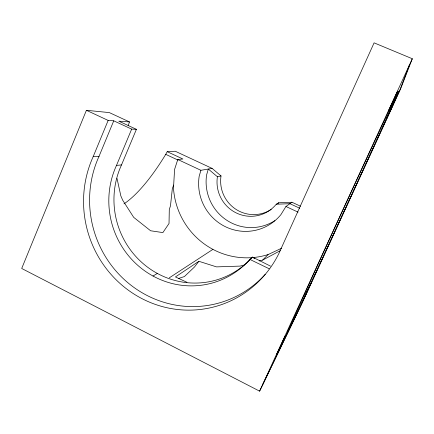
<?xml version="1.0" encoding="UTF-8"?>
<svg xmlns="http://www.w3.org/2000/svg" width="434" height="434" viewBox="0 0 434 434"><rect width="100%" height="100%" fill="white"/><g stroke="black" fill="none" stroke-linecap="round" stroke-linejoin="round"><path stroke-width="0.65" d="M271.266 209.383A33.261 32.669 71.7 0 1 235.602 209.101A33.261 32.669 71.7 0 1 221.02 175.927L212.107 168.397L200.904 170.296L199.157 176.383A47.328 46.367 72.2 0 0 226.033 227.009A47.328 46.367 72.2 0 0 280.874 214.684L285.946 206.492L291.979 202.255L300.545 206.231M123.961 203.866A118.477 36.375 -65.8 0 0 165.739 154.347L167.215 151.683L182.882 159.001L177.783 159.495L174.571 169.466L173.492 188.318A73.959 72.467 72.2 0 0 268.071 254.574L281.737 248.172M128.166 125.621L129.511 121.938L109.341 112.596L86.409 110.301L21.7 268.472L259.592 391.153L302.558 302.113L400.75 88.498L412.3 58.736L374.097 42.847L278.785 253.711A106.889 102.907 74 0 1 141.609 298.446A106.889 102.907 74 0 1 93.185 156.641L108.158 120.419L113.751 120.815L131.665 129.115L136.417 129.321L121.509 164.92A82.097 79.21 73.9 0 0 149.453 268.532A82.097 79.21 73.9 0 0 252.458 257.08L270.528 266.145M173.681 185.058L172.336 188.589L170.486 205.814L169.293 209.47L169.032 223.488L162.88 232.591L150.614 230.769L133.705 217.358L122.692 200.204L120.826 195.859L117.012 178.412M409.381 65.089L399.801 90.196L300.675 305.84L259.592 391.153M265.223 274.364A104.659 100.878 74 0 1 134.475 287.818A104.659 100.878 74 0 1 99.05 156.3L113.751 120.815M269.145 268.738L249.892 259.423A83.713 80.681 74 0 1 144.983 271.038A83.713 80.681 74 0 1 116.496 165.408L131.665 129.115M389.124 113.046L386.699 118.411L393.03 104.632L389.954 111.234M262.212 385.473L412.3 58.736M244.006 265.065L240.148 266.096L216.512 266.883L198.87 261.295L194.497 266.975L184.396 276.561L178.743 278.4M259.429 260.953L262.641 260.096L268.071 254.574M249.892 259.423L252.458 257.08L254.649 258.615M198.87 261.295L175.434 276.941L186.913 282.284M169.309 277.825L212.931 249.366M274.863 220.635A45.358 44.512 71.9 0 1 226.407 220.011A45.358 44.512 71.9 0 1 206.622 174.88L208.304 169.038L217.407 176.741A34.02 33.385 71.9 0 0 236.769 213.181A34.02 33.385 71.9 0 0 276.279 204.213L278.628 202.77L291.979 202.255M153.001 276.029L157.341 273.436M262.641 260.096L280.299 250.662M217.407 176.741L221.02 175.927M116.496 165.408L121.509 164.92M93.185 156.641L99.05 156.3M167.215 151.683L175.249 151.238L212.107 168.397M276.279 204.213L289.934 203.692L299.688 208.228M129.511 121.938L118.824 121.178L136.417 129.321M86.409 110.301L108.158 120.419M285.946 206.492L298.044 212.134M177.783 159.495L200.904 170.296M165.739 154.347L177.989 160.07M278.628 202.77A33.261 32.669 71.7 0 1 277.771 203.774M276.832 354.149L285.29 335.862L276.832 354.149M288.165 330.431L286.852 333.784A134.274 0.792 -65.3 0 0 353.357 191.123A134.274 0.792 -65.3 0 0 396.171 95.659A134.274 0.792 -65.3 0 0 317.948 264.452L288.165 330.431M389.103 109.791L388.924 110.231L397.701 91.124L389.103 109.791M304.928 296.254L304.82 296.525L310.961 283.201L304.928 296.254"/></g></svg>
